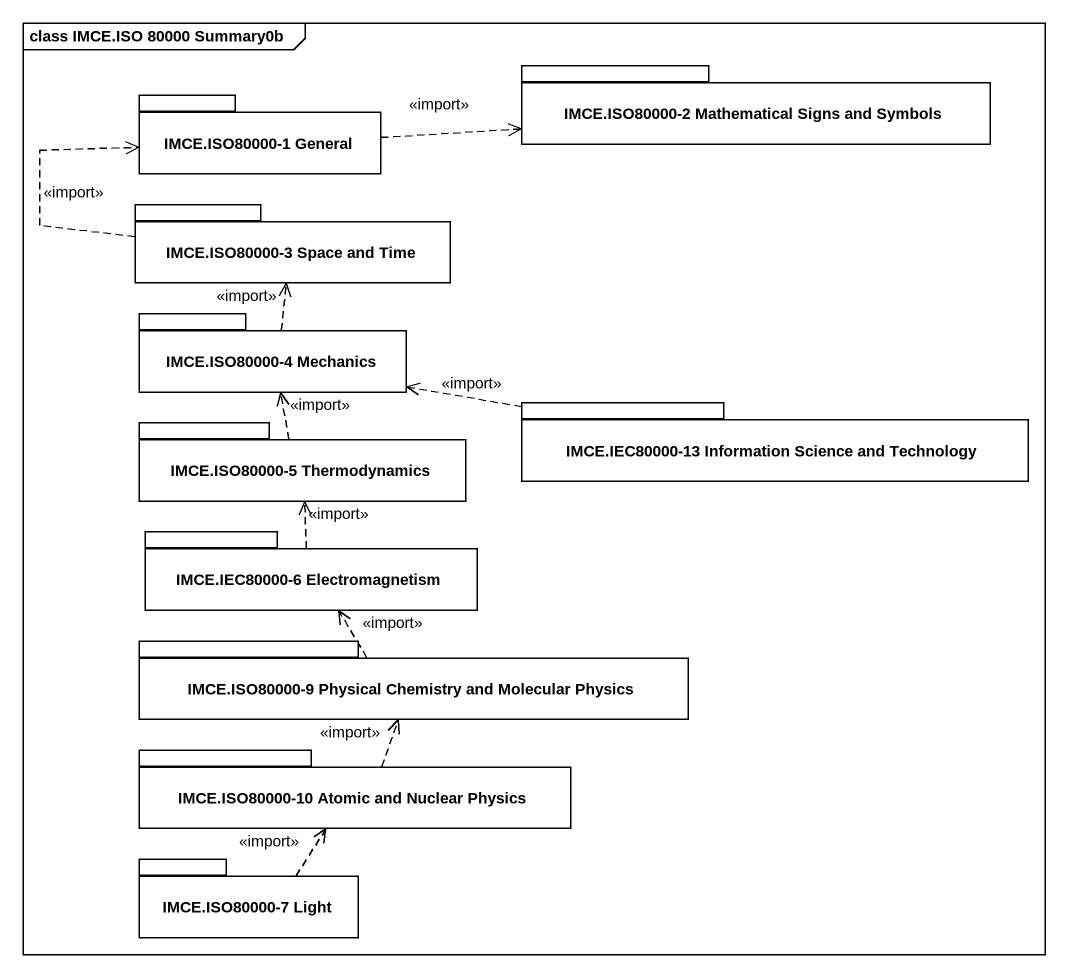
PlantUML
@startuml
mainframe class IMCE.ISO 80000 Summary0b
package "IMCE.ISO80000-1 General" as IMCE_ISO80000_1_General #FFFFFF {
}
package "IMCE.ISO80000-2 Mathematical Signs and Symbols" as IMCE_ISO80000_2 #FFFFFF {
}
package "IMCE.ISO80000-3 Space and Time" as IMCE_ISO80000_3_Space_and #FFFFFF {
}
package "IMCE.ISO80000-4 Mechanics" as IMCE_ISO80000_4_Mechanics #FFFFFF {
}
package "IMCE.IEC80000-13 Information Science and Technology" as IMCE_IEC80000_13 #FFFFFF {
}
package "IMCE.ISO80000-5 Thermodynamics" as IMCE_ISO80000_5 #FFFFFF {
}
package "IMCE.IEC80000-6 Electromagnetism" as IMCE_IEC80000_6 #FFFFFF {
}
package "IMCE.ISO80000-9 Physical Chemistry and Molecular Physics" as IMCE_ISO80000_9_Physical #FFFFFF {
}
package "IMCE.ISO80000-10 Atomic and Nuclear Physics" as IMCE_ISO80000_10_Atomic_and #FFFFFF {
}
package "IMCE.ISO80000-7 Light" as IMCE_ISO80000_7_Light #FFFFFF {
}
IMCE_ISO80000_1_General .right.> IMCE_ISO80000_2 : <<import>>
IMCE_ISO80000_3_Space_and .up.> IMCE_ISO80000_1_General : <<import>>
IMCE_ISO80000_4_Mechanics .up.> IMCE_ISO80000_3_Space_and : <<import>>
IMCE_IEC80000_13 .left.> IMCE_ISO80000_4_Mechanics : <<import>>
IMCE_ISO80000_5 .up.> IMCE_ISO80000_4_Mechanics : <<import>>
IMCE_IEC80000_6 .up.> IMCE_ISO80000_5 : <<import>>
IMCE_ISO80000_9_Physical .up.> IMCE_IEC80000_6 : <<import>>
IMCE_ISO80000_10_Atomic_and .up.> IMCE_ISO80000_9_Physical : <<import>>
IMCE_ISO80000_7_Light .up.> IMCE_ISO80000_10_Atomic_and : <<import>>
@enduml
